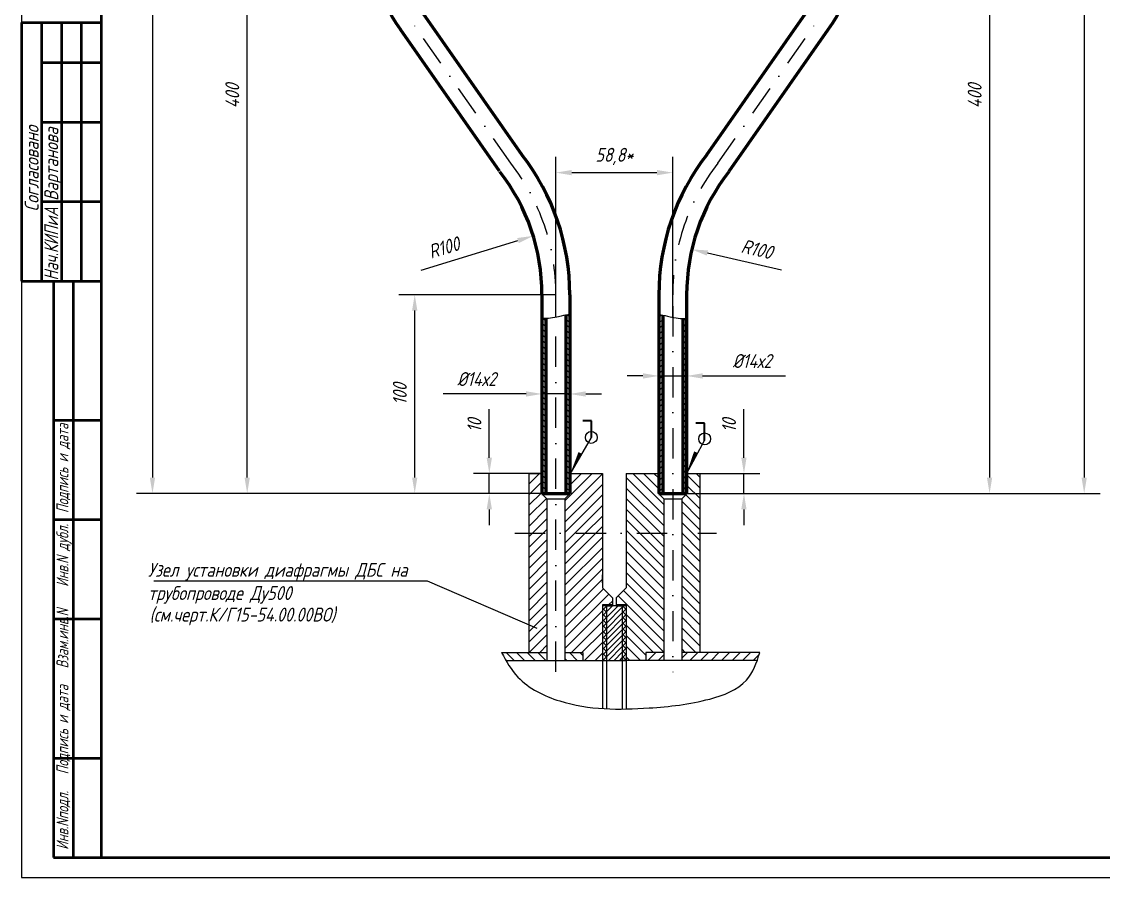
# Model space of a CAD drawing. Header units: inches. Extents: x 7144 to 8712, y 936 to 1903.
# Drawn here: x 7144.2 to 7416.3, y 936.1 to 1151.4 of the extents above; entities that cross this region are included whole.
import ezdxf
from ezdxf.enums import TextEntityAlignment as Align

# ---------------------------------------------------------------- set-up
doc = ezdxf.new("R2010")
doc.units = ezdxf.units.IN
doc.header["$LTSCALE"] = 0.6
doc.header["$MEASUREMENT"] = 0
doc.linetypes.add('DASHDOT', pattern=[25.4, 12.7, -6.35, 0, -6.35])
doc.linetypes.add('K5LT_BASIC', pattern=[0])
doc.styles.get("Standard").update_dxf_attribs({"font": 'romand.shx', "width": 0.8, "oblique": 15, "height": 3.5})
doc.dimstyles.get("Standard").update_dxf_attribs({"dimtxt": 3.5, "dimasz": 4, "dimexe": 4, "dimexo": 0, "dimgap": 2, "dimtad": 1, "dimrnd": 0.05, "dimtxsty": 'Standard', "dimcen": 0.09, "dimadec": 0, "dimazin": 2, "dimtfac": 1, "dimtmove": 0, "dimatfit": 3, "dimfxl": 0, "dimtolj": 1, "dimtzin": 0, "dimlwd": 25, "dimlwe": 25, "dimarcsym": 0})
pattern_1 = [(45, (252.7057, -55.0042), (-0.70710678, 0.70710678), [])]
pattern_2 = [(45, (252.7057, -55.0042), (-1.3258252, 1.3258252), [])]
pattern_3 = [(135, (252.7057, -55.0042), (-1.3258252, -1.3258252), [])]

# ---------------------------------------------------------------- blocks, each defined once
blk = doc.blocks.new('*D43')
at = {"color": 0, "lineweight": 25}
for p, q in [((7229.79, 1232.66), (7196.92, 1232.66)), ((7200.92, 1036.66), (7200.92, 1228.66)), ((7275.09, 1032.66), (7196.92, 1032.66))]:
    blk.add_line(p, q, dxfattribs=at)
at = {"color": 0}
for points in [[(7200.25, 1228.66), (7201.58, 1228.66), (7200.92, 1232.66)], [(7200.25, 1036.66), (7201.58, 1036.66), (7200.92, 1032.66)]]:
    blk.add_solid(points, dxfattribs=at)
at = {"layer": 'DEFPOINTS', "color": 0}
for p in [(7200.92, 1232.66), (7229.79, 1232.66), (7275.09, 1032.66)]:
    blk.add_point(p, dxfattribs=at)
at = {"color": 0, "insert": (7197.17, 1132.66), "char_height": 3.5, "attachment_point": 5, "rotation": 90}
blk.add_mtext('\\A1;400', dxfattribs=at)
blk = doc.blocks.new('*D46')
at = {"color": 0, "lineweight": 25}
blk.add_line((7244.66, 1088.81), (7269.05, 1096.28), dxfattribs=at)
at = {"color": 0}
blk.add_solid([(7268.85, 1096.92), (7269.24, 1095.65), (7272.87, 1097.46)], dxfattribs=at)
at = {"layer": 'DEFPOINTS', "color": 0}
for p in [(7272.87, 1097.46), (7224.59, 1082.66)]:
    blk.add_point(p, dxfattribs=at)
at = {"color": 0, "insert": (7250.42, 1094.5), "char_height": 3.5, "attachment_point": 5, "rotation": 17.0365}
blk.add_mtext('\\A1;R100', dxfattribs=at)
blk = doc.blocks.new('*D47')
at = {"color": 0, "lineweight": 25}
blk.add_line((7335.31, 1088.84), (7316.69, 1093.15), dxfattribs=at)
at = {"color": 0}
blk.add_solid([(7316.84, 1093.8), (7316.54, 1092.5), (7312.79, 1094.05)], dxfattribs=at)
at = {"layer": 'DEFPOINTS', "color": 0}
for p in [(7312.79, 1094.05), (7361.99, 1082.66)]:
    blk.add_point(p, dxfattribs=at)
at = {"color": 0, "insert": (7329.16, 1094.11), "char_height": 3.5, "attachment_point": 5, "rotation": 346.9648}
blk.add_mtext('\\A1;R100', dxfattribs=at)
blk = doc.blocks.new('*D48')
at = {"color": 0, "lineweight": 25}
for p, q in [((7261.83, 1041.66), (7261.83, 1053.89)), ((7274.96, 1037.66), (7257.83, 1037.66)), ((7261.83, 1032.66), (7261.83, 1037.66)), ((7275.09, 1032.66), (7257.83, 1032.66)), ((7261.83, 1028.66), (7261.83, 1024.66))]:
    blk.add_line(p, q, dxfattribs=at)
at = {"color": 0}
for points in [[(7261.16, 1041.66), (7262.5, 1041.66), (7261.83, 1037.66)], [(7261.16, 1028.66), (7262.5, 1028.66), (7261.83, 1032.66)]]:
    blk.add_solid(points, dxfattribs=at)
at = {"layer": 'DEFPOINTS', "color": 0}
for p in [(7261.83, 1037.66), (7274.96, 1037.66), (7275.09, 1032.66)]:
    blk.add_point(p, dxfattribs=at)
at = {"color": 0, "insert": (7258.08, 1049.77), "char_height": 3.5, "attachment_point": 5, "rotation": 90}
blk.add_mtext('\\A1;10', dxfattribs=at)
blk = doc.blocks.new('*D49')
at = {"color": 0, "lineweight": 25}
for p, q in [((7325.9, 1041.66), (7325.9, 1053.89)), ((7311.61, 1037.66), (7329.9, 1037.66)), ((7325.9, 1032.66), (7325.9, 1037.66)), ((7311.61, 1032.66), (7329.9, 1032.66)), ((7325.9, 1028.66), (7325.9, 1024.66))]:
    blk.add_line(p, q, dxfattribs=at)
at = {"color": 0}
for points in [[(7325.23, 1041.66), (7326.56, 1041.66), (7325.9, 1037.66)], [(7325.23, 1028.66), (7326.56, 1028.66), (7325.9, 1032.66)]]:
    blk.add_solid(points, dxfattribs=at)
at = {"layer": 'DEFPOINTS', "color": 0}
for p in [(7311.61, 1037.66), (7325.9, 1037.66), (7311.61, 1032.66)]:
    blk.add_point(p, dxfattribs=at)
at = {"color": 0, "insert": (7322.15, 1049.77), "char_height": 3.5, "attachment_point": 5, "rotation": 90}
blk.add_mtext('\\A1;10', dxfattribs=at)
blk = doc.blocks.new('*D50')
at = {"color": 0, "lineweight": 25}
for p, q in [((7278.59, 1076.96), (7278.59, 1117.37)), ((7307.99, 1076.96), (7307.99, 1117.37)), ((7282.59, 1113.37), (7303.99, 1113.37))]:
    blk.add_line(p, q, dxfattribs=at)
at = {"color": 0}
for points in [[(7282.59, 1114.04), (7282.59, 1112.7), (7278.59, 1113.37)], [(7303.99, 1114.04), (7303.99, 1112.7), (7307.99, 1113.37)]]:
    blk.add_solid(points, dxfattribs=at)
at = {"layer": 'DEFPOINTS', "color": 0}
for p in [(7307.99, 1113.37), (7278.59, 1076.96), (7307.99, 1076.96)]:
    blk.add_point(p, dxfattribs=at)
at = {"color": 0, "insert": (7293.29, 1117.45), "char_height": 3.5, "attachment_point": 5}
blk.add_mtext('\\A1;58,8*', dxfattribs=at)
blk = doc.blocks.new('*D52')
at = {"color": 0, "lineweight": 25}
for p, q in [((7275.09, 1054.37), (7275.09, 1061.69)), ((7282.09, 1054.37), (7282.09, 1061.69)), ((7271.09, 1057.69), (7250.2, 1057.69)), ((7282.09, 1057.69), (7275.09, 1057.69)), ((7286.09, 1057.69), (7290.09, 1057.69))]:
    blk.add_line(p, q, dxfattribs=at)
at = {"color": 0}
for points in [[(7271.09, 1058.36), (7271.09, 1057.03), (7275.09, 1057.69)], [(7286.09, 1058.36), (7286.09, 1057.03), (7282.09, 1057.69)]]:
    blk.add_solid(points, dxfattribs=at)
at = {"layer": 'DEFPOINTS', "color": 0}
for p in [(7275.09, 1057.69), (7275.09, 1054.37), (7282.09, 1054.37)]:
    blk.add_point(p, dxfattribs=at)
at = {"color": 0, "insert": (7258.64, 1061.44), "char_height": 3.5, "attachment_point": 5}
blk.add_mtext('\\A1;%%C14х2', dxfattribs=at)
blk = doc.blocks.new('*D53')
at = {"color": 0, "lineweight": 25}
for p, q in [((7239.79, 1307.16), (7173.08, 1307.16)), ((7177.08, 1303.16), (7177.08, 1036.66)), ((7275.09, 1032.66), (7173.08, 1032.66))]:
    blk.add_line(p, q, dxfattribs=at)
at = {"color": 0}
for points in [[(7176.42, 1303.16), (7177.75, 1303.16), (7177.08, 1307.16)], [(7176.42, 1036.66), (7177.75, 1036.66), (7177.08, 1032.66)]]:
    blk.add_solid(points, dxfattribs=at)
at = {"layer": 'DEFPOINTS', "color": 0}
for p in [(7239.79, 1307.16), (7177.08, 1032.66), (7275.09, 1032.66)]:
    blk.add_point(p, dxfattribs=at)
at = {"color": 0, "insert": (7173.33, 1169.91), "char_height": 3.5, "attachment_point": 5, "rotation": 90}
blk.add_mtext('\\A1;550', dxfattribs=at)
blk = doc.blocks.new('*D54')
at = {"color": 0, "lineweight": 25}
for p, q in [((7356.79, 1232.66), (7391.7, 1232.66)), ((7387.7, 1228.66), (7387.7, 1036.66)), ((7311.49, 1032.66), (7391.7, 1032.66))]:
    blk.add_line(p, q, dxfattribs=at)
at = {"color": 0}
for points in [[(7387.04, 1228.66), (7388.37, 1228.66), (7387.7, 1232.66)], [(7387.04, 1036.66), (7388.37, 1036.66), (7387.7, 1032.66)]]:
    blk.add_solid(points, dxfattribs=at)
at = {"layer": 'DEFPOINTS', "color": 0}
for p in [(7356.79, 1232.66), (7311.49, 1032.66), (7387.7, 1032.66)]:
    blk.add_point(p, dxfattribs=at)
at = {"color": 0, "insert": (7383.95, 1132.66), "char_height": 3.5, "attachment_point": 5, "rotation": 90}
blk.add_mtext('\\A1;400', dxfattribs=at)
blk = doc.blocks.new('*D56')
at = {"color": 0, "lineweight": 25}
for p, q in [((7346.79, 1307.16), (7415.51, 1307.16)), ((7411.51, 1303.16), (7411.51, 1036.66)), ((7311.49, 1032.66), (7415.51, 1032.66))]:
    blk.add_line(p, q, dxfattribs=at)
at = {"color": 0}
for points in [[(7410.84, 1303.16), (7412.18, 1303.16), (7411.51, 1307.16)], [(7410.84, 1036.66), (7412.18, 1036.66), (7411.51, 1032.66)]]:
    blk.add_solid(points, dxfattribs=at)
at = {"layer": 'DEFPOINTS', "color": 0}
for p in [(7346.79, 1307.16), (7311.49, 1032.66), (7411.51, 1032.66)]:
    blk.add_point(p, dxfattribs=at)
at = {"color": 0, "insert": (7407.76, 1169.91), "char_height": 3.5, "attachment_point": 5, "rotation": 90}
blk.add_mtext('\\A1;550', dxfattribs=at)
blk = doc.blocks.new('*D73')
at = {"color": 0, "lineweight": 25}
for p, q in [((7304.49, 1032.66), (7304.49, 1066.23)), ((7311.49, 1032.66), (7311.49, 1066.23)), ((7300.49, 1062.23), (7296.49, 1062.23)), ((7304.49, 1062.23), (7311.49, 1062.23)), ((7315.49, 1062.23), (7336.38, 1062.23))]:
    blk.add_line(p, q, dxfattribs=at)
at = {"color": 0}
for points in [[(7300.49, 1062.89), (7300.49, 1061.56), (7304.49, 1062.23)], [(7315.49, 1062.89), (7315.49, 1061.56), (7311.49, 1062.23)]]:
    blk.add_solid(points, dxfattribs=at)
at = {"layer": 'DEFPOINTS', "color": 0}
for p in [(7311.49, 1062.23), (7304.49, 1032.66), (7311.49, 1032.66)]:
    blk.add_point(p, dxfattribs=at)
at = {"color": 0, "insert": (7327.93, 1065.98), "char_height": 3.5, "attachment_point": 5}
blk.add_mtext('\\A1;%%C14х2', dxfattribs=at)

msp = doc.modelspace()

# ---------------------------------------------------------------- hatches: boundary and pattern name
h = msp.add_hatch()
h.set_pattern_fill('ANSI31', color=256, scale=8, angle=90)
h.set_pattern_definition([(135, (252.7057, -55.0042), (-0.70710678, -0.70710678), [])])
edge = h.paths.add_edge_path()
edge.add_line((7275.08777, 1032.66095), (7276.08777, 1032.66095))
edge.add_line((7276.08777, 1032.66095), (7276.08777, 1076.65828))
edge.add_spline(control_points=[(7276.08777, 1076.65828), (7275.75571, 1076.64093), (7275.42303, 1076.63279), (7275.09277, 1076.63472)], knot_values=[9.794291138, 9.794291138, 9.794291138, 9.794291138, 10.641544715, 10.641544715, 10.641544715, 10.641544715], degree=3, periodic=0)
edge.add_line((7275.08777, 1076.63467), (7275.08777, 1032.66095))
edge = h.paths.add_edge_path()
edge.add_line((7281.08777, 1032.66095), (7282.08777, 1032.66095))
edge.add_line((7282.08777, 1032.66095), (7282.08777, 1077.62644))
edge.add_spline(control_points=[(7282.08777, 1077.62644), (7281.92918, 1077.62818), (7281.59477, 1077.61714), (7281.26313, 1077.57117), (7281.08777, 1077.54006)], knot_values=[4.083228388, 4.083228388, 4.083228388, 4.083228388, 4.57824106, 5.130680576, 5.130680576, 5.130680576, 5.130680576], degree=3, periodic=0)
edge.add_line((7281.08777, 1077.54006), (7281.08777, 1032.66095))
h = msp.add_hatch()
h.set_pattern_fill('ANSI31', color=256, scale=8)
h.set_pattern_definition(pattern_1)
edge = h.paths.add_edge_path()
edge.add_spline(control_points=[(7305.48777, 1077.54006), (7305.3124, 1077.57117), (7304.98076, 1077.61714), (7304.64636, 1077.62818), (7304.48777, 1077.62644)], knot_values=[4.083228388, 4.083228388, 4.083228388, 4.083228388, 4.635667903, 5.130680576, 5.130680576, 5.130680576, 5.130680576], degree=3, periodic=0)
edge.add_line((7304.48777, 1077.62644), (7304.48777, 1032.66095))
edge.add_line((7304.48777, 1032.66095), (7305.48777, 1032.66095))
edge.add_line((7305.48777, 1032.66095), (7305.48777, 1077.54006))
edge = h.paths.add_edge_path()
edge.add_spline(control_points=[(7311.48276, 1076.63472), (7311.1525, 1076.63279), (7310.81983, 1076.64093), (7310.48777, 1076.65828)], knot_values=[9.794291138, 9.794291138, 9.794291138, 9.794291138, 10.641544715, 10.641544715, 10.641544715, 10.641544715], degree=3, periodic=0)
edge.add_line((7310.48777, 1076.65828), (7310.48777, 1032.66095))
edge.add_line((7310.48777, 1032.66095), (7311.48777, 1032.66095))
edge.add_line((7311.48777, 1032.66095), (7311.48777, 1037.65314))
edge.add_line((7311.48777, 1037.65314), (7311.47689, 1037.6431))
edge.add_line((7311.47689, 1037.6431), (7311.48777, 1037.65496))
edge.add_line((7311.48777, 1037.65496), (7311.48777, 1076.6347))
h = msp.add_hatch()
h.set_pattern_fill('ANSI31', color=256, scale=15)
h.set_pattern_definition(pattern_2)
h.paths.add_polyline_path([(7276.33777, 1031.28595), (7274.96277, 1032.66095), (7274.96277, 1037.66095), (7271.78777, 1037.66095), (7271.78777, 1022.66095), (7276.33777, 1022.66095)])
h.paths.add_polyline_path([(7290.28777, 1022.66095), (7280.83777, 1022.66095), (7280.83777, 992.66095), (7285.38777, 992.66095), (7285.38777, 990.66095), (7290.28777, 990.66095), (7290.28777, 1004.66095), (7292.78777, 1004.66095), (7292.78777, 1006.41095), (7290.28777, 1008.91095), (7290.28777, 1012.16095)])
h.paths.add_polyline_path([(7276.33777, 1022.66095), (7271.78777, 1022.66095), (7271.78777, 992.66095), (7276.33777, 992.66095)])
h = msp.add_hatch()
h.set_pattern_fill('ANSI31', color=256, scale=15)
h.set_pattern_definition(pattern_2)
h.paths.add_polyline_path([(7280.83777, 1022.66095), (7290.28777, 1022.66095), (7290.28777, 1031.82637), (7290.28777, 1037.66095), (7282.25367, 1037.66095), (7282.21277, 1037.59086), (7282.21277, 1032.66095), (7280.83777, 1031.28595)])
h = msp.add_hatch()
h.set_pattern_fill('ANSI31', color=256, scale=15, angle=90)
h.set_pattern_definition(pattern_3)
h.paths.add_polyline_path([(7305.73777, 1022.66095), (7296.28777, 1022.66095), (7296.28777, 1008.91095), (7293.78777, 1006.41095), (7293.78777, 1004.72941), (7293.85623, 1004.66095), (7296.28777, 1004.66095), (7296.28777, 990.66095), (7301.18777, 990.66095), (7301.18777, 992.66095), (7305.73777, 992.66095)])
h.paths.add_polyline_path([(7305.73777, 1031.28595), (7304.36277, 1032.66095), (7304.36277, 1037.66095), (7296.28777, 1037.66095), (7296.28777, 1022.66095), (7305.73777, 1022.66095)])
h.paths.add_polyline_path([(7314.78777, 1037.66095), (7311.61277, 1037.66095), (7311.61277, 1032.66095), (7310.23777, 1031.28595), (7310.23777, 1022.66095), (7314.78777, 1022.66095)])
h.paths.add_polyline_path([(7314.78777, 1022.66095), (7310.23777, 1022.66095), (7310.23777, 992.66095), (7314.78777, 992.66095)])
h = msp.add_hatch()
h.set_pattern_fill('ANSI37', color=256, scale=8)
h.set_pattern_definition([(45, (252.7057, -55.0042), (-0.70710678, 0.70710678), []), (135, (252.7057, -55.0042), (-0.70710678, -0.70710678), [])])
h.paths.add_polyline_path([(7290.28777, 990.66095), (7291.28777, 990.66095), (7291.28777, 1004.41095), (7290.28777, 1004.41095)])
h.paths.add_polyline_path([(7295.28777, 990.66095), (7296.28777, 990.66095), (7296.28777, 1004.41095), (7295.28777, 1004.41095)])
h = msp.add_hatch()
h.set_pattern_fill('ANSI31', color=256, scale=8)
h.set_pattern_definition(pattern_1)
h.paths.add_polyline_path([(7291.28777, 990.66095), (7295.28777, 990.66095), (7295.28777, 1004.41095), (7293.78777, 1004.41095), (7291.28777, 1004.41095)])
h = msp.add_hatch()
h.set_pattern_fill('ANSI31', color=256, scale=15, angle=90)
h.set_pattern_definition(pattern_3)
h.paths.add_polyline_path([(7282.08777, 992.66095), (7280.83777, 992.66095), (7280.83777, 990.66095), (7285.38777, 990.66095), (7285.38777, 992.66095)])
edge = h.paths.add_edge_path()
edge.add_line((7276.33777, 990.66095), (7276.33777, 992.66095))
edge.add_line((7276.33777, 992.66095), (7264.93833, 992.66095))
edge.add_spline(control_points=[(7264.93833, 992.66095), (7265.27578, 991.98091), (7265.62596, 991.31205), (7265.99631, 990.66095)], knot_values=[7.631222413, 7.631222413, 7.631222413, 7.631222413, 12.111620593, 12.111620593, 12.111620593, 12.111620593], degree=3, periodic=0)
edge.add_line((7265.99631, 990.66095), (7276.33777, 990.66095))
h = msp.add_hatch()
h.set_pattern_fill('ANSI31', color=256, scale=15)
h.set_pattern_definition(pattern_2)
h.paths.add_polyline_path([(7305.73777, 990.66095), (7305.73777, 992.66095), (7301.18777, 992.66095), (7301.18777, 990.66095)])
edge = h.paths.add_edge_path()
edge.add_spline(control_points=[(7329.23461, 990.66095), (7329.46787, 991.31871), (7329.67935, 991.98936), (7329.87933, 992.66095)], knot_values=[154.98132455, 154.98132455, 154.98132455, 154.98132455, 159.050760591, 159.050760591, 159.050760591, 159.050760591], degree=3, periodic=0)
edge.add_line((7329.87933, 992.66095), (7310.23777, 992.66095))
edge.add_line((7310.23777, 992.66095), (7310.23777, 990.66095))
edge.add_line((7310.23777, 990.66095), (7329.23461, 990.66095))

# ---------------------------------------------------------------- linework, layer by layer
for p, q in [((7144.16506, 1356.08191), (7144.16506, 936.08191)), ((7144.16506, 1233.08191), (7144.16506, 936.08191)), ((7282.17755, 1037.53052), (7287.56469, 1046.76099)), ((7311.46014, 1037.6402), (7315.96584, 1045.99863)), ((7282.08777, 1032.66095), (7282.21277, 1032.66095)), ((7304.36277, 1032.66095), (7311.61277, 1032.66095)), ((7246.26096, 1010.5778), (7177.43848, 1010.5778)), ((7273.87944, 998.68178), (7246.26096, 1010.5778)), ((7144.16506, 936.08191), (7738.16506, 936.08191))]:
    msp.add_line(p, q)
at = {"lineweight": 50}
for p, q in [((7164.16506, 1351.08191), (7164.16506, 941.08191)), ((7164.16506, 1228.08191), (7164.16506, 941.08191)), ((7144.16506, 1151.10289), (7164.16506, 1151.10289)), ((7144.16506, 1151.10289), (7144.16506, 1086.10289)), ((7149.16506, 1151.10289), (7149.16506, 1086.10289)), ((7154.16506, 1151.10289), (7154.16506, 1086.10289)), ((7159.16506, 1151.10289), (7159.16506, 1086.10289)), ((7149.16506, 1141.10289), (7164.16506, 1141.10289)), ((7149.16506, 1126.10289), (7164.16506, 1126.10289)), ((7149.16506, 1106.10289), (7164.16506, 1106.10289)), ((7144.16506, 1086.10289), (7164.16506, 1086.10289)), ((7152.16506, 1086.10289), (7152.16506, 941.08191)), ((7152.16506, 1086.10289), (7164.16506, 1086.10289)), ((7152.16506, 1086.10289), (7164.16506, 1086.10289)), ((7152.16506, 1086.10289), (7164.16506, 1086.10289)), ((7152.16506, 1086.10289), (7164.16506, 1086.10289)), ((7157.16506, 1086.10289), (7157.16506, 941.08191)), ((7152.16506, 1051.10289), (7164.16506, 1051.10289)), ((7152.16506, 1026.10289), (7164.16506, 1026.10289)), ((7152.16506, 1001.10289), (7164.16506, 1001.10289)), ((7152.16506, 966.10289), (7164.16506, 966.10289)), ((7152.16506, 941.08191), (7733.16506, 941.08191))]:
    msp.add_line(p, q, dxfattribs=at)
at = {"color": 7, "linetype": 'DASHDOT'}
for p, q in [((7267.27018, 1115.73982), (7242.33017, 1151.35785)), ((7319.30535, 1115.73982), (7344.24537, 1151.35785)), ((7307.98777, 1079.78595), (7307.98777, 987.66439))]:
    msp.add_line(p, q, dxfattribs=at)
at = {"color": 7, "linetype": 'Continuous', "lineweight": 60}
for p, q in [((7270.13721, 1117.74733), (7245.1972, 1153.36537)), ((7316.43832, 1117.74733), (7341.37834, 1153.36537)), ((7264.40315, 1113.7323), (7239.46313, 1149.35033)), ((7322.17239, 1113.7323), (7347.1124, 1149.35033)), ((7275.08777, 1082.66095), (7275.08777, 1032.66095)), ((7282.08777, 1082.66095), (7282.08777, 1032.66095)), ((7304.48777, 1082.66095), (7304.48777, 1032.66095)), ((7311.48777, 1082.66095), (7311.48777, 1032.66095)), ((7275.08777, 1077.66095), (7275.08777, 1032.66095)), ((7276.08777, 1076.65828), (7276.08777, 1032.66095)), ((7281.08777, 1077.54006), (7281.08777, 1032.66095)), ((7282.08777, 1077.66095), (7282.08777, 1032.66095)), ((7304.48777, 1077.66095), (7304.48777, 1032.66095)), ((7305.48777, 1077.54006), (7305.48777, 1032.66095)), ((7310.48777, 1076.65828), (7310.48777, 1032.66095)), ((7311.48777, 1077.66095), (7311.48777, 1032.66095)), ((7275.08777, 1032.66095), (7282.08777, 1032.66095)), ((7275.08777, 1032.66095), (7282.08777, 1032.66095)), ((7304.48777, 1032.66095), (7311.48777, 1032.66095)), ((7304.48777, 1032.66095), (7311.48777, 1032.66095))]:
    msp.add_line(p, q, dxfattribs=at)
at = {"color": 7, "linetype": 'Continuous', "lineweight": 25}
for p, q in [((7278.58777, 1082.66095), (7239.06677, 1082.66095)), ((7243.06677, 1036.66095), (7243.06677, 1078.66095)), ((7271.78777, 1037.66095), (7275.08777, 1037.66095)), ((7271.78777, 1037.66095), (7271.78777, 992.66095)), ((7274.96277, 1032.66095), (7274.96277, 1037.66095)), ((7282.08777, 1037.66095), (7290.28777, 1037.66095)), ((7282.21277, 1032.66095), (7282.21277, 1037.66095)), ((7290.28777, 1037.66095), (7290.28777, 1030.66095)), ((7296.28777, 1037.66095), (7304.48777, 1037.66095)), ((7296.28777, 1037.66095), (7296.28777, 1008.91095)), ((7304.36277, 1032.66095), (7304.36277, 1037.66095)), ((7311.48777, 1037.66095), (7314.78777, 1037.66095)), ((7311.61277, 1032.66095), (7311.61277, 1037.66095)), ((7275.08777, 1032.66095), (7239.06677, 1032.66095)), ((7290.28777, 1031.82637), (7290.28777, 1008.91095)), ((7276.33777, 1031.28595), (7276.33777, 990.66095)), ((7280.83777, 1031.28595), (7280.83777, 990.66095)), ((7305.73777, 1031.28595), (7305.73777, 990.66095)), ((7310.23777, 1031.28595), (7310.23777, 990.66095)), ((7290.28777, 1012.16095), (7290.28777, 1008.91095)), ((7290.28777, 1010.16095), (7290.28777, 1012.16095)), ((7296.28777, 1012.16095), (7296.28777, 1008.91095)), ((7292.78777, 1004.66095), (7290.28777, 1004.66095)), ((7290.28777, 1004.66095), (7290.28777, 978.55881)), ((7293.78777, 1004.41095), (7290.28777, 1004.41095)), ((7291.28777, 1004.41095), (7291.28777, 978.50331)), ((7291.28777, 1004.41095), (7292.78777, 1004.41095)), ((7292.78777, 1006.41095), (7292.78777, 1004.41095)), ((7293.78777, 1006.41095), (7293.78777, 1004.41095)), ((7293.85623, 1004.66095), (7293.78777, 1004.72941)), ((7296.28777, 1004.66095), (7293.78777, 1004.66095)), ((7293.78777, 1004.41095), (7295.28777, 1004.41095)), ((7295.28777, 1004.41095), (7293.78777, 1004.41095)), ((7296.28777, 1004.41095), (7293.78777, 1004.41095)), ((7295.28777, 1004.41095), (7295.28777, 978.42891)), ((7296.28777, 1004.66095), (7296.28777, 978.44227)), ((7264.93833, 992.66095), (7276.33777, 992.66095)), ((7280.83777, 992.66095), (7285.38777, 992.66095)), ((7282.08777, 992.66095), (7285.38777, 992.66095)), ((7285.38777, 992.66095), (7285.38777, 990.66095)), ((7305.73777, 992.66095), (7301.18777, 992.66095)), ((7329.87933, 992.66095), (7310.23777, 992.66095)), ((7265.99631, 990.66095), (7280.83777, 990.66095)), ((7280.83777, 990.66095), (7296.28777, 990.66095)), ((7282.08777, 990.66095), (7290.28777, 990.66095)), ((7329.23461, 990.66095), (7295.28777, 990.66095))]:
    msp.add_line(p, q, dxfattribs=at)
at = {"linetype": 'DASHDOT'}
msp.add_line((7278.58777, 987.80215), (7278.58777, 1074.09425), dxfattribs=at)
at = {"lineweight": 35}
for p, q in [((7287.56469, 1050.95259), (7285.39933, 1050.95259)), ((7287.56469, 1046.76099), (7287.56469, 1050.95259)), ((7315.96584, 1050.31532), (7313.80048, 1050.31532)), ((7315.96584, 1045.99863), (7315.96584, 1050.31532))]:
    msp.add_line(p, q, dxfattribs=at)
at = {"color": 7, "linetype": 'K5LT_BASIC', "lineweight": 25}
for p, q in [((7314.78777, 1037.66095), (7314.78777, 992.66095)), ((7296.28777, 1028.97345), (7296.28777, 1018.84845)), ((7301.18777, 992.66095), (7301.18777, 990.66095))]:
    msp.add_line(p, q, dxfattribs=at)
at = {"linetype": 'Continuous', "lineweight": 25}
for p, q in [((7274.96277, 1032.66095), (7276.33777, 1031.28595)), ((7282.21277, 1032.66095), (7280.83777, 1031.28595)), ((7304.36277, 1032.66095), (7305.73777, 1031.28595)), ((7311.61277, 1032.66095), (7310.23777, 1031.28595)), ((7276.33777, 1031.28595), (7280.83777, 1031.28595)), ((7305.73777, 1031.28595), (7310.23777, 1031.28595))]:
    msp.add_line(p, q, dxfattribs=at)
at = {"color": 7, "linetype": 'DASHDOT', "lineweight": 25}
msp.add_line((7268.26899, 1022.66095), (7319.01284, 1022.66095), dxfattribs=at)
at = {"color": 7, "linetype": 'Continuous'}
for p, q in [((7290.28777, 1012.16095), (7290.28777, 1008.91095)), ((7296.28777, 1012.16095), (7296.28777, 1008.91095)), ((7290.28777, 1004.66095), (7290.28777, 1000.16095)), ((7296.28777, 1004.66095), (7296.28777, 982.41095))]:
    msp.add_line(p, q, dxfattribs=at)
at = {"lineweight": 25}
for p, q in [((7292.78777, 1006.41095), (7290.28777, 1008.91095)), ((7293.78777, 1006.41095), (7296.28777, 1008.91095))]:
    msp.add_line(p, q, dxfattribs=at)
for points in [[(7282.17755, 1037.53052, 0, 1, 0), (7284.71806, 1042.85554, 1, 1, 0)], [(7311.46014, 1037.6402, 0, 1, 0), (7313.81878, 1043.04824, 1, 1, 0)]]:
    msp.add_lwpolyline(points, format="xyseb")
for centre in [(7287.49624, 1046.76897), (7316.01258, 1046.39999)]:
    msp.add_circle(centre, 1.5)
at = {"color": 7, "linetype": 'Continuous', "lineweight": 60}
for centre, start, end in [((7283.28777, 1180.03667), 180, 215), ((7303.28777, 1180.03667), 325, 0)]:
    msp.add_arc(centre, 53.5, start, end, dxfattribs=at)
at = {"linetype": 'Continuous', "lineweight": 60}
for centre, radius, start, end in [((7224.58777, 1082.66095), 57.5, 0, 37.7756843), ((7361.98777, 1082.66095), 57.5, 142.2243157, 180), ((7224.58777, 1082.66095), 50.5, 0, 37.7756843), ((7361.98777, 1082.66095), 50.5, 142.2243157, 180)]:
    msp.add_arc(centre, radius, start, end, dxfattribs=at)
at = {"linetype": 'DASHDOT', "lineweight": 25}
for centre, start, end in [((7224.58777, 1082.66095), 0, 37.7756843), ((7361.98777, 1082.66095), 142.2243157, 180)]:
    msp.add_arc(centre, 54, start, end, dxfattribs=at)
for points in [[(7282.08777, 1077.62644), (7281.92918, 1077.62818), (7281.00525, 1077.59768), (7278.95934, 1076.92425), (7276.52113, 1076.62639), (7275.09277, 1076.63472), (7275.09111, 1076.63473), (7275.08944, 1076.63474), (7275.08777, 1076.63475)], [(7304.48777, 1077.62644), (7304.64636, 1077.62818), (7305.57028, 1077.59768), (7307.61619, 1076.92425), (7310.05441, 1076.62639), (7311.48276, 1076.63472), (7311.48443, 1076.63473), (7311.4861, 1076.63474), (7311.48777, 1076.63475)]]:
    msp.add_open_spline(points, degree=3, knots=[4.083228388, 4.083228388, 4.083228388, 4.083228388, 4.57824106, 6.977206633, 10.641544715, 10.641544715, 10.641544715, 10.645826694, 10.645826694, 10.645826694, 10.645826694])
at = {"color": 7, "linetype": 'Continuous'}
msp.add_open_spline([(7264.93833, 992.66095), (7266.06865, 990.38314), (7269.39325, 984.76192), (7282.75669, 978.12962), (7299.82392, 978.24545), (7315.50515, 979.94009), (7326.94824, 984.15721), (7329.11945, 990.10908), (7329.87933, 992.66095)], degree=3, knots=[7.631222413, 7.631222413, 7.631222413, 7.631222413, 22.638462845, 46.82523609, 91.961141975, 122.791321994, 143.587956337, 159.050760591, 159.050760591, 159.050760591, 159.050760591], dxfattribs=at)
for points in [[(7242.4001, 1078.66095), (7243.73343, 1078.66095), (7243.06677, 1082.66095)], [(7242.4001, 1036.66095), (7243.73343, 1036.66095), (7243.06677, 1032.66095)]]:
    msp.add_solid(points, dxfattribs=at)

# ---------------------------------------------------------------- texts
at = {"lineweight": 25, "oblique": 15}
for s, width, p, p2 in [('Вартанова', 0.597705, (7153.3747, 1106.26266), (7153.3747, 1124.69188)), ('Нач.КИПиА', 0.628269, (7153.3747, 1086.22629), (7153.3747, 1104.65551))]:
    msp.add_text(s, height=3.5, rotation=90, dxfattribs=dict(at, width=width)).set_placement(p, p2, align=Align.FIT)
at = {"lineweight": 25, "attachment_point": 1, "rotation": 90}
for s, insert, char_height, width in [('Согласовано', (7144.94572, 1103.58618), 3.5, 58.0237032), ('{\\W0.7; Инв.Nподл.   Подпись и дата   Взам.инв.N    Инв.N дубл.  Подпись и дата}', (7152.92665, 941.62116), 3, 144.2886599)]:
    msp.add_mtext(s, dxfattribs=dict(at, insert=insert, char_height=char_height, width=width))
at = {"color": 7, "linetype": 'Continuous', "insert": (7239.31677, 1057.66095), "char_height": 3.5, "attachment_point": 5, "rotation": 90}
msp.add_mtext('\\A1;100', dxfattribs=at)
at = {"char_height": 3.5, "attachment_point": 1}
for s, width, insert in [('Узел установки диафрагмы ДБС на трубопроводе Ду500', 74.2083756, (7175.96379, 1015.1929)), ('(см.черт.К/Г15-54.00.00ВО)', 54.3887981, (7176.33931, 1003.93087))]:
    msp.add_mtext_dynamic_manual_height_columns(s, width=width, gutter_width=17.5, heights=[0], dxfattribs=dict(at, insert=insert))

# ---------------------------------------------------------------- dimensions: what is measured, and where the dimension line sits
for base, p1, p2, text, picture, middle in [((7177.08369, 1032.66095), (7239.78777, 1307.16095), (7275.08777, 1032.66095), '550', '*D53', (7173.33369, 1169.91095)), ((7411.51085, 1032.66095), (7346.78777, 1307.16095), (7311.48777, 1032.66095), '550', '*D56', (7407.76085, 1169.91095)), ((7200.9176, 1232.66095), (7275.08777, 1032.66095), (7229.78777, 1232.66095), '400', '*D43', (7197.1676, 1132.66095)), ((7387.70361, 1032.66095), (7356.78777, 1232.66095), (7311.48777, 1032.66095), '400', '*D54', (7383.95361, 1132.66095)), ((7261.8303, 1037.66095), (7275.08777, 1032.66095), (7274.96277, 1037.66095), '10', '*D48', (7258.0803, 1049.77388)), ((7325.89546, 1037.66095), (7311.61277, 1032.66095), (7311.61277, 1037.66095), '10', '*D49', (7322.14546, 1049.77388))]:
    dim = msp.add_linear_dim(base=base, p1=p1, p2=p2, angle=90, text=text, dimstyle='Standard', override={"dimdec": 4, "dimrnd": 0.0001, "dimtdec": 4})
    dim.commit()
    dim.dimension.update_dxf_attribs({"geometry": picture, "text_midpoint": middle})
for base, p1, p2, text, picture, middle in [((7307.98777, 1113.36998), (7278.58777, 1076.96048), (7307.98777, 1076.96048), '58,8*', '*D50', (7293.28777, 1117.45331)), ((7311.48777, 1062.22517), (7304.48777, 1032.66095), (7311.48777, 1032.66095), '%%C14х2', '*D73', (7327.93403, 1065.97517)), ((7275.08777, 1057.69357), (7282.08777, 1054.37192), (7275.08777, 1054.37192), '%%C14х2', '*D52', (7258.64151, 1061.44357))]:
    dim = msp.add_linear_dim(base=base, p1=p1, p2=p2, text=text, dimstyle='Standard', override={"dimdec": 4, "dimrnd": 0.0001, "dimtdec": 4})
    dim.commit()
    dim.dimension.update_dxf_attribs({"geometry": picture, "text_midpoint": middle})
for center, mpoint, picture, middle in [((7224.58777, 1082.66095), (7272.87175, 1097.45647), '*D46', (7251.52211, 1090.91436)), ((7361.98777, 1082.66095), (7312.78907, 1094.0512), '*D47', (7328.31401, 1090.45694))]:
    dim = msp.add_radius_dim(center=center, mpoint=mpoint, text='R100', dimstyle='Standard', override={"dimdec": 4, "dimrnd": 0.0001, "dimtdec": 4})
    dim.commit()
    dim.dimension.update_dxf_attribs({"geometry": picture, "text_midpoint": middle, "dimtype": 164})

doc.saveas('drawing.dxf')
